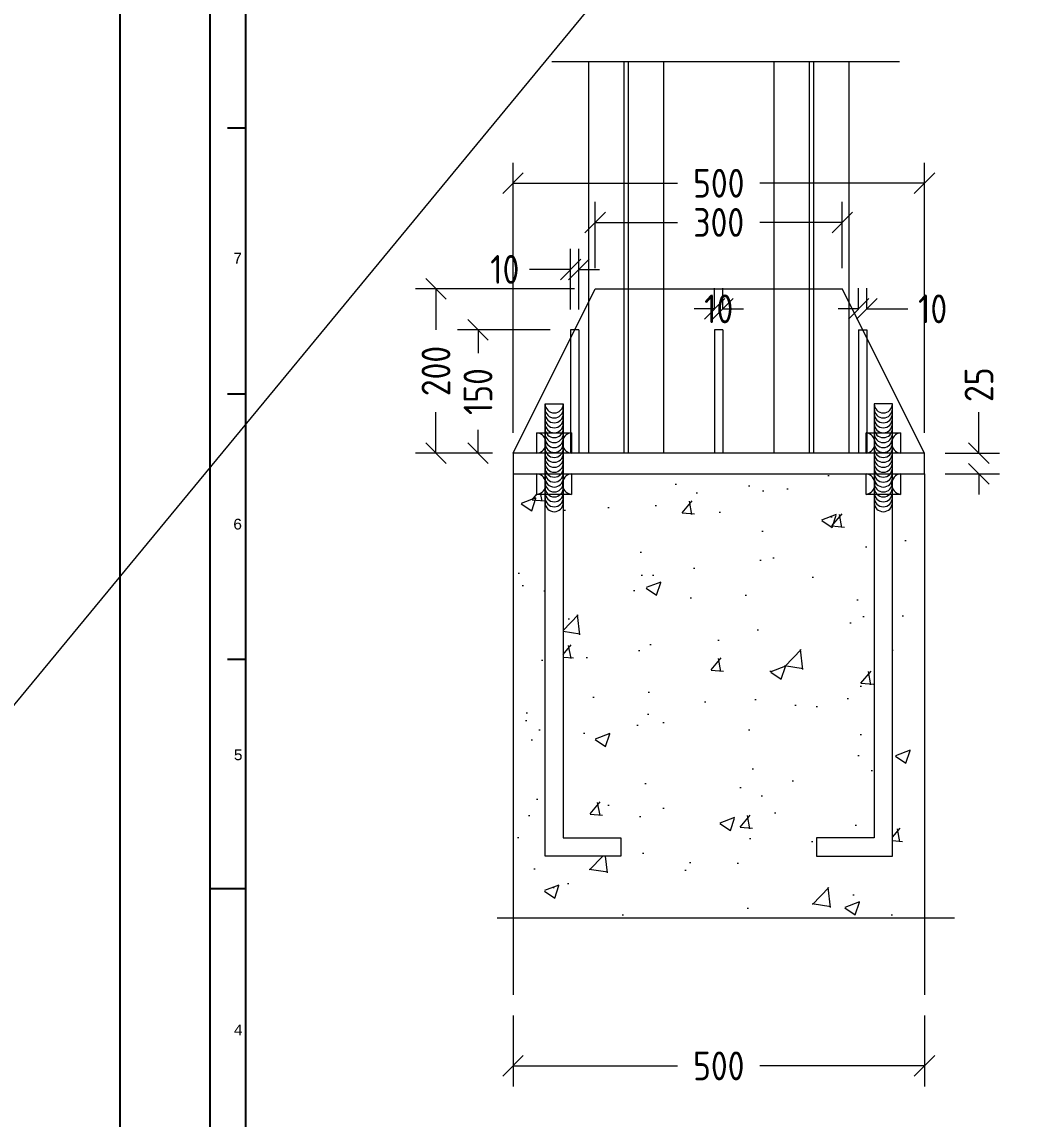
# Model space of a CAD drawing. Header units: millimetres. Extents: x -388065 to 2372687422, y -192755 to 667797.
# Drawn here: x 1415460 to 1416669, y 373570 to 374904 of the extents above; entities that cross this region are included whole.
import ezdxf

# ---------------------------------------------------------------- set-up
doc = ezdxf.new("R2010")
doc.units = ezdxf.units.MM
doc.layers.add('Label', color=192, linetype='Continuous')
doc.layers.add('LOGO', color=250, linetype='Continuous')
for name, color, linetype, lineweight in [('STR-CONC_IN_SEC', 7, 'Continuous', 15), ('STR-DIM', 1, 'Continuous', 9), ('STR-HATCH', 4, 'Continuous', 9), ('STR-STEEL_IN_SEC', 6, 'Continuous', 15)]:
    doc.layers.add(name, color=color, linetype=linetype, lineweight=lineweight)
doc.styles.add('MINA_MM_STEEL_DETAIL', font='dim.shx', dxfattribs={"height": 35})
doc.styles.add('STANDART', font='MONOTXT.shx')
doc.dimstyles.new('MINA_MM_STEEL_DET', dxfattribs={"dimtxt": 35, "dimasz": 25, "dimexe": 25, "dimexo": 25, "dimgap": 5, "dimtad": 0, "dimdec": 0, "dimzin": 0, "dimdsep": 46, "dimtxsty": 'MINA_MM_STEEL_DETAIL', "dimblk": 'OBLIQUE', "dimcen": 0.09, "dimclrd": 256, "dimclre": 256, "dimclrt": 7, "dimadec": 0, "dimazin": 0, "dimtfac": 1, "dimtdec": 0, "dimtix": 1, "dimtofl": 0, "dimtmove": 0, "dimatfit": 0, "dimfxl": 1, "dimtolj": 1, "dimtzin": 0, "dimlwd": -1, "dimlwe": -1, "dimarcsym": 0})

# ---------------------------------------------------------------- blocks, each defined once
blk = doc.blocks.new('LABLE')
at = {"layer": 'Label', "color": 7}
for p, q in [((0, 56070.00003345479), (0, 0)), ((678.6507098347645, 55391.3564426047), (678.713967168587, 678.6662930626917)), ((678.69368728518, 36454.3500633314), (339.5531399593456, 36454.3500633314)), ((339.5531399593456, 31427.23272248096), (678.6957572828976, 31427.23272248096)), ((339.5552099093329, 26400.11538144065), (678.6978272090198, 26400.11538144065)), ((678.6806976193327, 22051.67157795373), (0.01680951286107302, 22051.67165195885))]:
    blk.add_line(p, q, dxfattribs=at)
at = {"layer": 'Label', "color": 7, "style": 'STANDART'}
for s, height, width, p in [('7', 203.2527192294219, 1.000000125728572, (440.9954467114292, 33893.05688070202)), ('6', 203.2527192294219, 1.000000125728572, (440.9954467114292, 28855.99444781999)), ('5', 203.2527192294801, 1.000000125728591, (451.7198861867653, 24487.46896497732)), ('4', 203.2527192294219, 1.000000125728572, (451.7198861867653, 19276.4987108974))]:
    blk.add_text(s, height=height, dxfattribs=dict(at, width=width)).set_placement(p)
blk = doc.blocks.new('_OBLIQUE')
at = {"color": 0, "linetype": 'ByBlock'}
blk.add_line((-0.5, -0.5), (0.5, 0.5), dxfattribs=at)
blk = doc.blocks.new('*D1407')
at = {"layer": 'Defpoints', "color": 0, "ltscale": 10, "transparency": 16777216}
for p in [(367165.351298628, -251789.6062952438), (367231.5682118245, -251789.6062952438), (367165.351298628, -251814.6062952438)]:
    blk.add_point(p, dxfattribs=at)
at = {"layer": 'STR-DIM', "ltscale": 10, "transparency": 16777216}
for p, q in [((367231.5682118245, -251789.6062952438), (367231.5682118245, -251739.6062952437)), ((367190.351298628, -251789.6062952438), (367256.5682118245, -251789.6062952438)), ((367190.351298628, -251814.6062952438), (367256.5682118245, -251814.6062952438)), ((367231.5682118245, -251814.6062952438), (367231.5682118245, -251839.6062952438))]:
    blk.add_line(p, q, dxfattribs=at)
at = {"layer": 'STR-DIM', "ltscale": 10, "transparency": 16777216, "xscale": 25, "yscale": 25, "zscale": 25}
for p, rotation in [((367231.5682118245, -251789.6062952438), 270), ((367231.5682118245, -251814.6062952438), 90)]:
    blk.add_blockref('_OBLIQUE', p, dxfattribs=dict(at, rotation=rotation))
at = {"layer": 'STR-DIM', "color": 7, "ltscale": 10, "transparency": 16777216, "insert": (367231.5682118243, -251706.2729619104), "char_height": 35, "attachment_point": 5, "rotation": 90, "style": 'MINA_MM_STEEL_DETAIL'}
blk.add_mtext('\\A1;25', dxfattribs=at)
blk = doc.blocks.new('*D1408')
at = {"layer": 'Defpoints', "color": 0, "ltscale": 10, "transparency": 16777216}
for p in [(366665.3512986279, -252448.0967115154), (367165.3512986279, -252448.0967115154), (367165.3512986279, -252534.4335187015)]:
    blk.add_point(p, dxfattribs=at)
at = {"layer": 'STR-DIM', "ltscale": 10, "transparency": 16777216}
for p, q in [((366665.3512986279, -252473.0967115154), (366665.3512986279, -252559.4335187015)), ((367165.3512986279, -252473.0967115154), (367165.3512986279, -252559.4335187015)), ((366665.3512986279, -252534.4335187015), (366865.3512986279, -252534.4335187015)), ((367165.3512986279, -252534.4335187015), (366965.3512986279, -252534.4335187015))]:
    blk.add_line(p, q, dxfattribs=at)
at = {"layer": 'STR-DIM', "ltscale": 10, "transparency": 16777216, "xscale": 25, "yscale": 25, "zscale": 25, "rotation": 180}
blk.add_blockref('_OBLIQUE', (366665.3512986279, -252534.4335187015), dxfattribs=at)
at = {"layer": 'STR-DIM', "ltscale": 10, "transparency": 16777216, "xscale": 25, "yscale": 25, "zscale": 25}
blk.add_blockref('_OBLIQUE', (367165.3512986279, -252534.4335187015), dxfattribs=at)
at = {"layer": 'STR-DIM', "color": 7, "ltscale": 10, "transparency": 16777216, "insert": (366915.3512986279, -252534.4335187015), "char_height": 35, "attachment_point": 5, "style": 'MINA_MM_STEEL_DETAIL'}
blk.add_mtext('\\A1;500', dxfattribs=at)
blk = doc.blocks.new('*D1416')
at = {"layer": 'Defpoints', "color": 0, "ltscale": 10, "transparency": 16777216}
for p in [(366571.7014556333, -251589.6062952438), (366765.2012986279, -251589.6062952438), (366665.351298628, -251789.6062952438)]:
    blk.add_point(p, dxfattribs=at)
at = {"layer": 'STR-DIM', "ltscale": 10, "transparency": 16777216}
for p, q in [((366740.2012986279, -251589.6062952438), (366546.7014556333, -251589.6062952438)), ((366571.7014556333, -251589.6062952438), (366571.7014556333, -251639.6062952438)), ((366571.7014556333, -251789.6062952438), (366571.7014556333, -251739.6062952438)), ((366640.351298628, -251789.6062952438), (366546.7014556333, -251789.6062952438))]:
    blk.add_line(p, q, dxfattribs=at)
at = {"layer": 'STR-DIM', "ltscale": 10, "transparency": 16777216, "xscale": 25, "yscale": 25, "zscale": 25}
for p, rotation in [((366571.7014556333, -251589.6062952438), 90), ((366571.7014556333, -251789.6062952438), 270)]:
    blk.add_blockref('_OBLIQUE', p, dxfattribs=dict(at, rotation=rotation))
at = {"layer": 'STR-DIM', "color": 7, "ltscale": 10, "transparency": 16777216, "insert": (366571.7014556332, -251689.6062952439), "char_height": 35, "attachment_point": 5, "rotation": 90, "style": 'MINA_MM_STEEL_DETAIL'}
blk.add_mtext('\\A1;200', dxfattribs=at)
blk = doc.blocks.new('*D1417')
at = {"layer": 'Defpoints', "color": 0, "ltscale": 10, "transparency": 16777216}
for p in [(366622.773019476, -251639.6062952438), (366735.351298628, -251639.6062952438), (366665.351298628, -251789.6062952438)]:
    blk.add_point(p, dxfattribs=at)
at = {"layer": 'STR-DIM', "ltscale": 10, "transparency": 16777216}
for p, q in [((366710.351298628, -251639.6062952438), (366597.773019476, -251639.6062952438)), ((366622.773019476, -251639.6062952438), (366622.773019476, -251667.9396285772)), ((366622.773019476, -251789.6062952438), (366622.773019476, -251761.2729619105)), ((366640.351298628, -251789.6062952438), (366597.773019476, -251789.6062952438))]:
    blk.add_line(p, q, dxfattribs=at)
at = {"layer": 'STR-DIM', "ltscale": 10, "transparency": 16777216, "xscale": 25, "yscale": 25, "zscale": 25}
for p, rotation in [((366622.773019476, -251639.6062952438), 90), ((366622.773019476, -251789.6062952438), 270)]:
    blk.add_blockref('_OBLIQUE', p, dxfattribs=dict(at, rotation=rotation))
at = {"layer": 'STR-DIM', "color": 7, "ltscale": 10, "transparency": 16777216, "insert": (366622.7730194759, -251714.6062952439), "char_height": 35, "attachment_point": 5, "rotation": 90, "style": 'MINA_MM_STEEL_DETAIL'}
blk.add_mtext('\\A1;150', dxfattribs=at)
blk = doc.blocks.new('*D1418')
at = {"layer": 'Defpoints', "color": 0, "ltscale": 10, "transparency": 16777216}
for p in [(367065.5012986279, -251508.9549042092), (366765.2012986278, -251589.6062952437), (367065.5012986279, -251589.6062952437)]:
    blk.add_point(p, dxfattribs=at)
at = {"layer": 'STR-DIM', "ltscale": 10, "transparency": 16777216}
for p, q in [((366765.2012986278, -251564.6062952437), (366765.2012986278, -251483.9549042092)), ((367065.5012986279, -251564.6062952437), (367065.5012986279, -251483.9549042092)), ((366765.2012986278, -251508.9549042092), (366865.3512986279, -251508.9549042092)), ((367065.5012986279, -251508.9549042092), (366965.3512986279, -251508.9549042092))]:
    blk.add_line(p, q, dxfattribs=at)
at = {"layer": 'STR-DIM', "ltscale": 10, "transparency": 16777216, "xscale": 25, "yscale": 25, "zscale": 25, "rotation": 180}
blk.add_blockref('_OBLIQUE', (366765.2012986278, -251508.9549042092), dxfattribs=at)
at = {"layer": 'STR-DIM', "ltscale": 10, "transparency": 16777216, "xscale": 25, "yscale": 25, "zscale": 25}
blk.add_blockref('_OBLIQUE', (367065.5012986279, -251508.9549042092), dxfattribs=at)
at = {"layer": 'STR-DIM', "color": 7, "ltscale": 10, "transparency": 16777216, "insert": (366915.3512986279, -251508.9549042092), "char_height": 35, "attachment_point": 5, "style": 'MINA_MM_STEEL_DETAIL'}
blk.add_mtext('\\A1;300', dxfattribs=at)
blk = doc.blocks.new('*D1419')
at = {"layer": 'Defpoints', "color": 0, "ltscale": 10, "transparency": 16777216}
for p in [(367165.3512986279, -251461.3256804743), (366665.3512986279, -251789.6062952437), (367165.3512986279, -251789.6062952437)]:
    blk.add_point(p, dxfattribs=at)
at = {"layer": 'STR-DIM', "ltscale": 10, "transparency": 16777216}
for p, q in [((366665.3512986279, -251764.6062952437), (366665.3512986279, -251436.3256804743)), ((367165.3512986279, -251764.6062952437), (367165.3512986279, -251436.3256804743)), ((366665.3512986279, -251461.3256804743), (366865.3512986279, -251461.3256804743)), ((367165.3512986279, -251461.3256804743), (366965.3512986279, -251461.3256804743))]:
    blk.add_line(p, q, dxfattribs=at)
at = {"layer": 'STR-DIM', "ltscale": 10, "transparency": 16777216, "xscale": 25, "yscale": 25, "zscale": 25, "rotation": 180}
blk.add_blockref('_OBLIQUE', (366665.3512986279, -251461.3256804743), dxfattribs=at)
at = {"layer": 'STR-DIM', "ltscale": 10, "transparency": 16777216, "xscale": 25, "yscale": 25, "zscale": 25}
blk.add_blockref('_OBLIQUE', (367165.3512986279, -251461.3256804743), dxfattribs=at)
at = {"layer": 'STR-DIM', "color": 7, "ltscale": 10, "transparency": 16777216, "insert": (366915.3512986279, -251461.3256804743), "char_height": 35, "attachment_point": 5, "style": 'MINA_MM_STEEL_DETAIL'}
blk.add_mtext('\\A1;500', dxfattribs=at)
blk = doc.blocks.new('*D1421')
at = {"layer": 'Defpoints', "color": 0, "ltscale": 10, "transparency": 16777216}
for p in [(366920.3512986278, -251614.034336241), (366910.3512986279, -251639.6062952437), (366920.3512986278, -251639.6062952437)]:
    blk.add_point(p, dxfattribs=at)
at = {"layer": 'STR-DIM', "ltscale": 10, "transparency": 16777216}
for p, q in [((366910.3512986279, -251614.6062952437), (366910.3512986279, -251589.034336241)), ((366920.3512986278, -251614.6062952437), (366920.3512986278, -251589.034336241)), ((366910.3512986279, -251614.034336241), (366885.3512986279, -251614.034336241)), ((366920.3512986278, -251614.034336241), (366945.3512986278, -251614.034336241))]:
    blk.add_line(p, q, dxfattribs=at)
at = {"layer": 'STR-DIM', "ltscale": 10, "transparency": 16777216, "xscale": 25, "yscale": 25, "zscale": 25}
blk.add_blockref('_OBLIQUE', (366910.3512986279, -251614.034336241), dxfattribs=at)
at = {"layer": 'STR-DIM', "ltscale": 10, "transparency": 16777216, "xscale": 25, "yscale": 25, "zscale": 25, "rotation": 180}
blk.add_blockref('_OBLIQUE', (366920.3512986278, -251614.034336241), dxfattribs=at)
at = {"layer": 'STR-DIM', "color": 7, "ltscale": 10, "transparency": 16777216, "insert": (366915.3512986279, -251614.034336241), "char_height": 35, "attachment_point": 5, "style": 'MINA_MM_STEEL_DETAIL'}
blk.add_mtext('\\A1;10', dxfattribs=at)
blk = doc.blocks.new('*D1422')
at = {"layer": 'Defpoints', "color": 0, "ltscale": 10, "transparency": 16777216}
for p in [(367095.3512986279, -251614.034336241), (367085.351298628, -251639.6062952437), (367095.3512986279, -251639.6062952437)]:
    blk.add_point(p, dxfattribs=at)
at = {"layer": 'STR-DIM', "ltscale": 10, "transparency": 16777216}
for p, q in [((367085.351298628, -251614.6062952437), (367085.351298628, -251589.034336241)), ((367095.3512986279, -251614.6062952437), (367095.3512986279, -251589.034336241)), ((367085.351298628, -251614.034336241), (367060.351298628, -251614.034336241)), ((367095.3512986279, -251614.034336241), (367145.3512986279, -251614.034336241))]:
    blk.add_line(p, q, dxfattribs=at)
at = {"layer": 'STR-DIM', "ltscale": 10, "transparency": 16777216, "xscale": 25, "yscale": 25, "zscale": 25}
blk.add_blockref('_OBLIQUE', (367085.351298628, -251614.034336241), dxfattribs=at)
at = {"layer": 'STR-DIM', "ltscale": 10, "transparency": 16777216, "xscale": 25, "yscale": 25, "zscale": 25, "rotation": 180}
blk.add_blockref('_OBLIQUE', (367095.3512986279, -251614.034336241), dxfattribs=at)
at = {"layer": 'STR-DIM', "color": 7, "ltscale": 10, "transparency": 16777216, "insert": (367175.3512986279, -251614.034336241), "char_height": 35, "attachment_point": 5, "style": 'MINA_MM_STEEL_DETAIL'}
blk.add_mtext('\\A1;10', dxfattribs=at)
blk = doc.blocks.new('*D1423')
at = {"layer": 'Defpoints', "color": 0, "ltscale": 10, "transparency": 16777216}
for p in [(366735.3512986279, -251566.0430808662), (366735.3512986279, -251639.6062952437), (366745.3512986277, -251639.6062952437)]:
    blk.add_point(p, dxfattribs=at)
at = {"layer": 'STR-DIM', "ltscale": 10, "transparency": 16777216}
for p, q in [((366735.3512986279, -251614.6062952437), (366735.3512986279, -251541.0430808662)), ((366745.3512986277, -251614.6062952437), (366745.3512986277, -251541.0430808662)), ((366735.3512986279, -251566.0430808662), (366685.3512986279, -251566.0430808662)), ((366745.3512986277, -251566.0430808662), (366770.3512986277, -251566.0430808662))]:
    blk.add_line(p, q, dxfattribs=at)
at = {"layer": 'STR-DIM', "ltscale": 10, "transparency": 16777216, "xscale": 25, "yscale": 25, "zscale": 25}
blk.add_blockref('_OBLIQUE', (366735.3512986279, -251566.0430808662), dxfattribs=at)
at = {"layer": 'STR-DIM', "ltscale": 10, "transparency": 16777216, "xscale": 25, "yscale": 25, "zscale": 25, "rotation": 180}
blk.add_blockref('_OBLIQUE', (366745.3512986277, -251566.0430808662), dxfattribs=at)
at = {"layer": 'STR-DIM', "color": 7, "ltscale": 10, "transparency": 16777216, "insert": (366655.3512986279, -251566.0430808662), "char_height": 35, "attachment_point": 5, "style": 'MINA_MM_STEEL_DETAIL'}
blk.add_mtext('\\A1;10', dxfattribs=at)
blk = doc.blocks.new('BASE PLATE')
at = {"layer": 'STR-HATCH', "ltscale": 10}
h = blk.add_hatch(dxfattribs=at)
h.set_pattern_fill('AR-CONC', color=256)
h.set_pattern_definition([(49.99999999999999, (609.206708583748, -1848.586181975261), (182.184668996004, -15.93908553890309), [19.05, -209.55]), (355, (609.206708583748, -1848.586181975261), (-35.24342142496934, 191.0568452390351), [15.24, -167.64058417]), (100.4514447, (624.3887155837729, -1849.91443547525), (146.9412470903533, 175.1177519121951), [16.19000879999999, -178.0902445999999]), (46.18420000000002, (609.206708583748, -1797.786181975243), (271.0790408921299, -42.04232793272715), [28.57499999999998, -314.3249999999997]), (96.63555760999992, (631.7966085837688, -1801.289681975235), (237.404134051503, 247.4261245977215), [24.28502314, -267.13560816]), (351.1841511700001, (609.206708583748, -1797.786181975243), (237.404134064977, 247.4261245855326), [22.85996707, -251.45973192]), (21, (634.6067085837713, -1810.486181975255), (151.6143912691325, -102.2651981870876), [19.05, -209.55]), (326.0000000000001, (634.6067085837713, -1810.486181975255), (61.80202834764707, 184.1879661223193), [15.24, -167.64]), (71.45144499999999, (647.2412411837722, -1819.008281875256), (213.4164192787161, 81.92276888590524), [16.1900088, -178.0899376]), (37.50000000000001, (609.206708583748, -1848.586181975261), (3.088603250591817, 84.5550388731531), [0, -165.608, 0, -170.18, 0, -168.275]), (7.499999999999999, (609.206708583748, -1848.586181975261), (66.81966251030575, 100.1805748181195), [0, -97.02799999999999, 0, -161.798, 0, -64.135]), (327.5, (552.5647085837554, -1848.586181975261), (135.5905951668714, -5.728743992673444), [0, -63.5, 0, -198.12, 0, -262.89]), (317.5, (527.1647085837321, -1848.586181975261), (148.129181386018, 25.42649103333303), [0, -82.54999999999998, 0, -131.572, 0, -186.69])])
h.paths.add_polyline_path([(764.1034607699839, -1660.767973329552), (754.1034607699839, -1660.767973329552), (754.1034607699839, -1635.767973329552), (396.1034607698675, -1635.767973329552), (396.1034607698675, -1660.767973329552), (386.1034607698675, -1660.767973329552), (386.1034607698675, -2078.454399949871), (456.1034607698675, -2078.454399949871), (456.1034607698675, -2100.454399949871), (364.1034607698675, -2100.454399949871), (364.1034607698675, -1660.767973329552), (354.1034607698675, -1660.767973329552), (354.1034607698675, -1635.767973329552), (325.1034607698675, -1635.767973329552), (325.1034607698675, -2175.766140477732), (825.1034607698675, -2175.766140477732), (825.1034607698675, -1635.767973329552), (796.1034607699839, -1635.767973329552), (796.1034607699839, -1660.767973329552), (786.1034607699839, -1660.767973329552), (786.1034607699839, -2100.454399949871), (694.1034607699839, -2100.454399949871), (694.1034607699839, -2078.454399949871), (764.1034607699839, -2078.454399949871)])
at = {"layer": 'STR-CONC_IN_SEC', "ltscale": 10}
for p, q in [((325.1034607698675, -1635.767973329552), (325.1034607698675, -2269.258389601251)), ((325.1034607698675, -1635.767973329552), (825.1034607698675, -1635.767973329552)), ((825.1034607698675, -1635.767973329552), (825.1034607698675, -2269.258389601251)), ((305.9628229786176, -2175.766140477732), (861.5051162076415, -2175.766140477732))]:
    blk.add_line(p, q, dxfattribs=at)
at = {"layer": 'STR-STEEL_IN_SEC', "ltscale": 10}
for p, q in [((372.2633007392287, -1134.45958177885), (794.8751317815622, -1134.45958177885)), ((416.9534607698442, -1134.45958177885), (416.9534607698442, -1610.767973329552)), ((459.8034607698792, -1134.45958177885), (459.8034607698792, -1610.767973329552)), ((465.1034607699257, -1134.45958177885), (465.1034607699257, -1610.767973329552)), ((507.9534607698442, -1134.45958177885), (507.9534607698442, -1610.767973329552)), ((642.2534607698908, -1134.45958177885), (642.2534607698908, -1610.767973329552)), ((685.1034607698093, -1134.45958177885), (685.1034607698093, -1610.767973329552)), ((690.4034607699141, -1134.45958177885), (690.4034607699141, -1610.767973329552)), ((733.2534607698908, -1134.45958177885), (733.2534607698908, -1610.767973329552)), ((325.1034607698675, -1610.767973329552), (424.9534607698442, -1410.767973329552)), ((424.9534607698442, -1410.767973329552), (725.2534607698908, -1410.767973329552)), ((825.1034607698675, -1610.767973329552), (725.2534607698908, -1410.767973329552)), ((395.1034607698675, -1460.767973329552), (395.1034607698675, -1610.767973329552)), ((405.1034607697511, -1460.767973329552), (395.1034607698675, -1460.767973329552)), ((405.1034607697511, -1460.767973329552), (405.1034607697511, -1610.767973329552)), ((570.1034607699257, -1460.767973329523), (570.1034607699257, -1610.767973329523)), ((580.1034607698093, -1460.767973329523), (570.1034607699257, -1460.767973329523)), ((580.1034607698093, -1460.767973329523), (580.1034607698093, -1610.767973329523)), ((745.1034607699839, -1460.767973329552), (745.1034607699839, -1610.767973329552)), ((745.1034607699839, -1460.767973329552), (755.1034607698675, -1460.767973329552)), ((755.1034607698675, -1460.767973329552), (755.1034607698675, -1610.767973329552))]:
    blk.add_line(p, q, dxfattribs=at)
for points in [[(456.1034607698675, -2100.454399949871), (364.1034607698675, -2100.454399949871), (364.1034607698675, -1550.767973329552), (386.1034607698675, -1550.767973329552), (386.1034607698675, -2078.454399949871), (456.1034607698675, -2078.454399949871), (456.1034607698675, -2100.454399949871)], [(694.1034607699839, -2100.454399949871), (786.1034607699839, -2100.454399949871), (786.1034607699839, -1550.767973329552), (764.1034607699839, -1550.767973329552), (764.1034607699839, -2078.454399949871), (694.1034607699839, -2078.454399949871), (694.1034607699839, -2100.454399949871)]]:
    blk.add_lwpolyline(points, dxfattribs=at)
for points in [[(354.1034607698675, -1585.767973329552), (396.1034607698675, -1585.767973329552), (396.1034607698675, -1610.767973329552), (354.1034607698675, -1610.767973329552)], [(754.1034607699839, -1585.767973329552), (796.1034607699839, -1585.767973329552), (796.1034607699839, -1610.767973329552), (754.1034607699839, -1610.767973329552)], [(325.1034607698675, -1610.767973329552), (325.1034607698675, -1635.767973329552), (825.1034607698675, -1635.767973329552), (825.1034607698675, -1610.767973329552)], [(354.1034607698675, -1635.767973329552), (396.1034607698675, -1635.767973329552), (396.1034607698675, -1660.767973329552), (354.1034607698675, -1660.767973329552)], [(754.1034607699839, -1635.767973329552), (796.1034607699839, -1635.767973329552), (796.1034607699839, -1660.767973329552), (754.1034607699839, -1660.767973329552)]]:
    blk.add_lwpolyline(points, close=True, dxfattribs=at)
for centre, radius, start, end in [((375.1034607698675, -1550.767973329552), 11, 180, 0), ((375.1034607698675, -1556.767973329552), 11, 180, 0), ((775.1034607699839, -1550.767973329552), 11, 180, 0), ((775.1034607699839, -1556.767973329552), 11, 180, 0), ((375.1034607698675, -1562.767973329552), 11, 180, 0), ((375.1034607698675, -1568.767973329552), 11, 180, 0), ((775.1034607699839, -1562.767973329552), 11, 180, 0), ((775.1034607699839, -1568.767973329552), 11, 180, 0), ((352.5540621418622, -1598.267973329552), 12.59565941539299, 277.0658803589054, 82.93411964109461), ((375.1034607698675, -1574.767973329552), 11, 180, 0), ((375.1034607698675, -1580.767973329552), 11, 180, 0), ((375.1034607698675, -1586.767973329552), 11, 180, 0), ((397.652859397931, -1598.267973329552), 12.59565941539299, 97.0658803589054, 262.9341196410946), ((752.5540621419786, -1598.267973329552), 12.59565941539299, 277.0658803589054, 82.93411964109461), ((775.1034607699839, -1574.767973329552), 11, 180, 0), ((775.1034607699839, -1580.767973329552), 11, 180, 0), ((775.1034607699839, -1586.767973329552), 11, 180, 0), ((797.6528593980474, -1598.267973329552), 12.59565941539299, 97.0658803589054, 262.9341196410946), ((375.1034607698675, -1592.767973329552), 11, 180, 0), ((375.1034607698675, -1598.767973329552), 11, 180, 0), ((775.1034607699839, -1592.767973329552), 11, 180, 0), ((775.1034607699839, -1598.767973329552), 11, 180, 0), ((375.1034607698675, -1604.767973329552), 11, 180, 0), ((375.1034607698675, -1610.767973329552), 11, 180, 0), ((775.1034607699839, -1604.767973329552), 11, 180, 0), ((775.1034607699839, -1610.767973329552), 11, 180, 0), ((375.1034607698675, -1616.767973329552), 11, 180, 0), ((375.1034607698675, -1622.767973329552), 11, 180, 0), ((775.1034607699839, -1616.767973329552), 11, 180, 0), ((775.1034607699839, -1622.767973329552), 11, 180, 0), ((352.5540621418622, -1648.267973329552), 12.59565941539299, 277.0658803589054, 82.93411964109461), ((375.1034607698675, -1628.767973329552), 11, 180, 0), ((375.1034607698675, -1634.767973329552), 11, 180, 0), ((397.652859397931, -1648.267973329552), 12.59565941539299, 97.0658803589054, 262.9341196410946), ((752.5540621419786, -1648.267973329552), 12.59565941539299, 277.0658803589054, 82.93411964109461), ((775.1034607699839, -1628.767973329552), 11, 180, 0), ((775.1034607699839, -1634.767973329552), 11, 180, 0), ((797.6528593980474, -1648.267973329552), 12.59565941539299, 97.0658803589054, 262.9341196410946), ((375.1034607698675, -1640.767973329552), 11, 180, 0), ((375.1034607698675, -1646.767973329552), 11, 180, 0), ((375.1034607698675, -1652.767973329552), 11, 180, 0), ((775.1034607699839, -1640.767973329552), 11, 180, 0), ((775.1034607699839, -1646.767973329552), 11, 180, 0), ((775.1034607699839, -1652.767973329552), 11, 180, 0), ((375.1034607698675, -1658.767973329552), 11, 180, 0), ((375.1034607698675, -1664.767973329552), 11, 180, 0), ((775.1034607699839, -1658.767973329552), 11, 180, 0), ((775.1034607699839, -1664.767973329552), 11, 180, 0), ((375.1034607698675, -1670.767973329552), 11, 180, 0), ((775.1034607699839, -1670.767973329552), 11, 180, 0)]:
    blk.add_arc(centre, radius, start, end, dxfattribs=at)
at = {"layer": 'STR-DIM', "ltscale": 10}
for base, p1, p2, picture, middle in [((825.1034607698675, -1282.487358560087), (325.1034607698675, -1610.767973329552), (825.1034607698675, -1610.767973329552), '*D1419', (575.1034607698675, -1282.487358560087)), ((725.2534607698908, -1330.116582295042), (424.9534607698442, -1410.767973329552), (725.2534607698908, -1410.767973329552), '*D1418', (575.1034607698675, -1330.116582295042)), ((580.1034607698093, -1435.196014326793), (570.1034607699257, -1460.767973329523), (580.1034607698093, -1460.767973329523), '*D1421', (575.1034607698675, -1435.196014326793)), ((825.1034607698675, -2355.595196787326), (325.1034607698675, -2269.258389601251), (825.1034607698675, -2269.258389601251), '*D1408', (575.1034607698675, -2355.595196787326))]:
    dim = blk.add_linear_dim(base=base, p1=p1, p2=p2, dimstyle='MINA_MM_STEEL_DET', dxfattribs=at)
    dim.commit()
    dim.dimension.update_dxf_attribs({"geometry": picture, "text_midpoint": middle, "insert": (-366340.247837858, 250178.8383219142)})
for base, p1, p2, angle, picture, middle in [((395.1034607698675, -1387.204758952052), (405.1034607697511, -1460.767973329552), (395.1034607698675, -1460.767973329552), 180, '*D1423', (315.1034607698675, -1387.204758952052)), ((891.320373966475, -1610.767973329668), (825.1034607698675, -1635.767973329552), (825.1034607698675, -1610.767973329552), 90, '*D1407', (891.3203739663586, -1527.434639996238))]:
    dim = blk.add_linear_dim(base=base, p1=p1, p2=p2, angle=angle, dimstyle='MINA_MM_STEEL_DET', dxfattribs=at)
    dim.commit()
    dim.dimension.update_dxf_attribs({"geometry": picture, "text_midpoint": middle, "dimtype": 128, "insert": (-366340.247837858, 250178.8383219142)})
for base, p2, picture, middle in [((231.4536177752889, -1410.767973329668), (424.9534607698442, -1410.767973329552), '*D1416', (231.4536177751725, -1510.767973329726)), ((282.5251816179953, -1460.767973329668), (395.1034607698675, -1460.767973329552), '*D1417', (282.5251816178788, -1535.767973329726))]:
    dim = blk.add_linear_dim(base=base, p1=(325.1034607698675, -1610.767973329552), p2=p2, angle=90, dimstyle='MINA_MM_STEEL_DET', dxfattribs=at)
    dim.commit()
    dim.dimension.update_dxf_attribs({"geometry": picture, "text_midpoint": middle, "insert": (-366340.247837858, 250178.8383219142)})
dim = blk.add_linear_dim(base=(755.1034607698675, -1435.196014326822), p1=(745.1034607699839, -1460.767973329552), p2=(755.1034607698675, -1460.767973329552), dimstyle='MINA_MM_STEEL_DET', dxfattribs=at)
dim.commit()
dim.dimension.update_dxf_attribs({"geometry": '*D1422', "text_midpoint": (835.1034607698675, -1435.196014326822), "dimtype": 128, "insert": (-366340.247837858, 250178.8383219142)})

msp = doc.modelspace()

# ---------------------------------------------------------------- linework, layer by layer
at = {"layer": 'LOGO', "ltscale": 0.1}
msp.add_lwpolyline([(1420981.444521761, 372310.4455547661), (1420981.444521761, 376126.4669632058), (1415578.62633237, 376126.4669632058), (1415578.62633237, 372310.4455547661)], close=True, dxfattribs=at)
at = {"layer": 'STR-STEEL_IN_SEC', "color": 7, "ltscale": 0.1}
msp.add_line((1584664.484566047, 579101.431857629), (1396989.292290888, 351706.6770094854), dxfattribs=at)

# ---------------------------------------------------------------- block references
at = {"xscale": 0.06419582859093653, "yscale": 0.06419582859093653, "zscale": 0.06419582859093653}
msp.add_blockref('LABLE', (1415687.759245386, 372434.6759318186), dxfattribs=at)
at = {"layer": 'STR-STEEL_IN_SEC'}
msp.add_blockref('BASE PLATE', (1415731.325790027, 375990.5699554275), dxfattribs=at)

doc.saveas('drawing.dxf')
